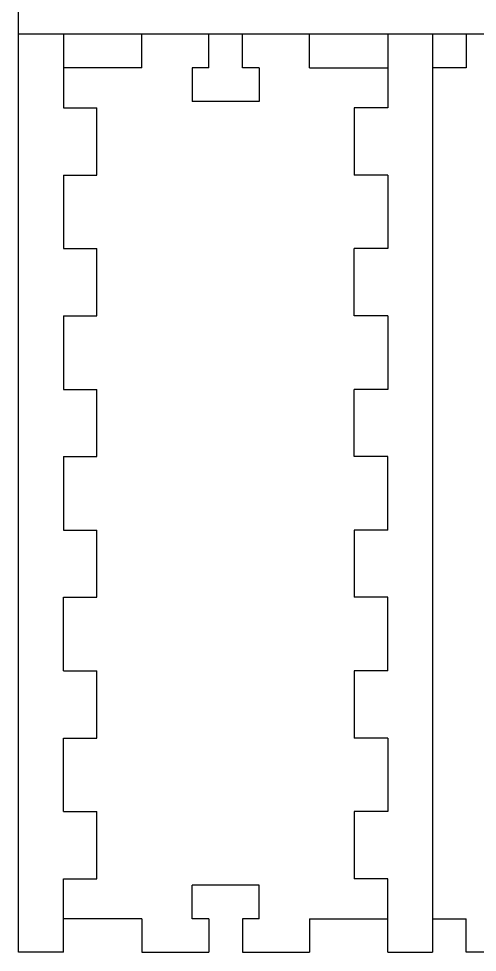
# Model space of a CAD drawing. Header units: millimetres. Extents: x -496 to 15, y 154 to 434.
# Drawn here: x -496.3 to -414.3, y 154.3 to 321.1 of the extents above; entities that cross this region are included whole.
import ezdxf

# ---------------------------------------------------------------- set-up
doc = ezdxf.new("R2010")
doc.units = ezdxf.units.MM

msp = doc.modelspace()

# ---------------------------------------------------------------- linework, layer by layer
at = {"color": 7, "linetype": 'Continuous', "lineweight": 25}
for p, q in [((-496.28, 154.29), (-496.28, 341.29)), ((-321.28, 318.29), (-496.28, 318.29)), ((-488.28, 318.29), (-488.28, 305.14)), ((-474.28, 312.29), (-474.28, 318.29)), ((-462.28, 312.29), (-462.28, 318.29)), ((-456.28, 312.29), (-456.28, 318.29)), ((-444.28, 312.29), (-444.28, 318.29)), ((-430.28, 318.29), (-430.28, 305.14)), ((-422.28, 318.29), (-422.28, 154.29)), ((-416.28, 318.29), (-416.28, 312.29)), ((-474.28, 312.29), (-488.28, 312.29)), ((-465.28, 312.29), (-465.28, 306.29)), ((-462.28, 312.29), (-465.28, 312.29)), ((-453.28, 312.29), (-456.28, 312.29)), ((-453.28, 312.29), (-453.28, 306.29)), ((-444.28, 312.29), (-430.28, 312.29)), ((-416.28, 312.29), (-422.28, 312.29)), ((-453.28, 306.29), (-465.28, 306.29)), ((-488.28, 305.14), (-482.28, 305.14)), ((-482.28, 293.14), (-482.28, 305.14)), ((-430.28, 305.14), (-436.28, 305.14)), ((-436.28, 305.14), (-436.28, 293.14)), ((-488.28, 293.14), (-488.28, 280)), ((-488.28, 293.14), (-482.28, 293.14)), ((-430.28, 293.14), (-436.28, 293.14)), ((-430.28, 293.14), (-430.28, 280)), ((-488.28, 280), (-482.28, 280)), ((-482.28, 268), (-482.28, 280)), ((-430.28, 280), (-436.28, 280)), ((-436.28, 268), (-436.28, 280)), ((-488.28, 268), (-488.28, 254.86)), ((-488.28, 268), (-482.28, 268)), ((-430.28, 268), (-436.28, 268)), ((-430.28, 268), (-430.28, 254.86)), ((-488.28, 254.86), (-482.28, 254.86)), ((-482.28, 242.86), (-482.28, 254.86)), ((-430.28, 254.86), (-436.28, 254.86)), ((-436.28, 242.86), (-436.28, 254.86)), ((-488.28, 242.86), (-482.28, 242.86)), ((-488.28, 242.86), (-488.28, 229.71)), ((-430.28, 242.86), (-436.28, 242.86)), ((-430.28, 229.71), (-430.28, 242.86)), ((-488.28, 229.71), (-482.28, 229.71)), ((-482.28, 217.71), (-482.28, 229.71)), ((-436.28, 229.71), (-436.28, 217.71)), ((-430.28, 229.71), (-436.28, 229.71)), ((-488.28, 217.71), (-482.28, 217.71)), ((-488.28, 204.57), (-488.28, 217.71)), ((-430.28, 217.71), (-436.28, 217.71)), ((-430.28, 204.57), (-430.28, 217.71)), ((-488.28, 204.57), (-482.28, 204.57)), ((-482.28, 192.57), (-482.28, 204.57)), ((-430.28, 204.57), (-436.28, 204.57)), ((-436.28, 204.57), (-436.28, 192.57)), ((-488.28, 179.43), (-488.28, 192.57)), ((-488.28, 192.57), (-482.28, 192.57)), ((-430.28, 192.57), (-436.28, 192.57)), ((-430.28, 192.57), (-430.28, 179.43)), ((-488.28, 179.43), (-482.28, 179.43)), ((-482.28, 167.43), (-482.28, 179.43)), ((-430.28, 179.43), (-436.28, 179.43)), ((-436.28, 179.43), (-436.28, 167.43)), ((-488.28, 167.43), (-482.28, 167.43)), ((-488.28, 154.29), (-488.28, 167.43)), ((-430.28, 167.43), (-436.28, 167.43)), ((-430.28, 154.29), (-430.28, 167.43)), ((-453.28, 166.29), (-465.28, 166.29)), ((-465.28, 160.29), (-465.28, 166.29)), ((-453.28, 160.29), (-453.28, 166.29)), ((-474.28, 160.29), (-488.28, 160.29)), ((-474.28, 160.29), (-474.28, 154.29)), ((-462.28, 160.29), (-465.28, 160.29)), ((-462.28, 160.29), (-462.28, 154.29)), ((-453.28, 160.29), (-456.28, 160.29)), ((-456.28, 160.29), (-456.28, 154.29)), ((-444.28, 160.29), (-444.28, 154.29)), ((-444.28, 160.29), (-430.28, 160.29)), ((-422.28, 160.29), (-416.28, 160.29)), ((-416.28, 154.29), (-416.28, 160.29)), ((-488.28, 154.29), (-496.28, 154.29)), ((-474.28, 154.29), (-462.28, 154.29)), ((-456.28, 154.29), (-444.28, 154.29)), ((-430.28, 154.29), (-422.28, 154.29)), ((-404.28, 154.29), (-416.28, 154.29))]:
    msp.add_line(p, q, dxfattribs=at)

doc.saveas('drawing.dxf')
